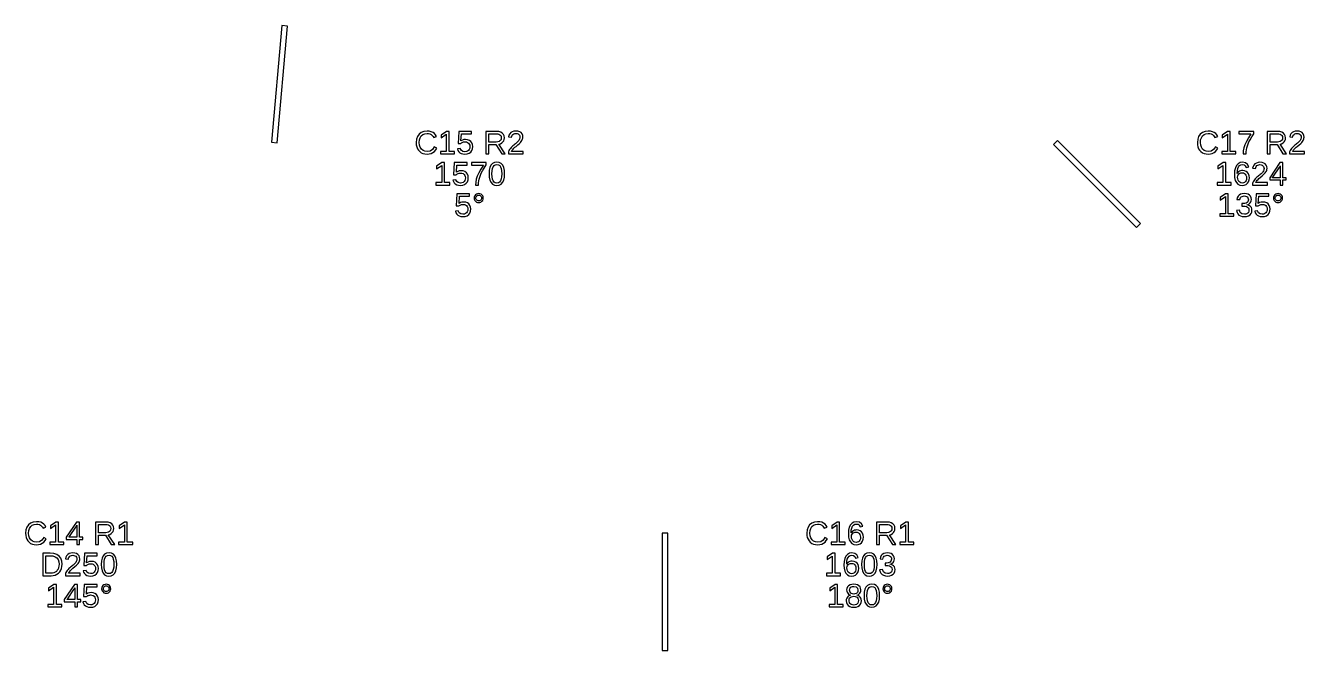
# Model space of a CAD drawing. Extents: x 195 to 2890, y 70 to 1529.
# Drawn here: x 1560.3 to 1887.7, y 70 to 230 of the extents above; entities that cross this region are included whole.
import ezdxf

# ---------------------------------------------------------------- set-up
doc = ezdxf.new("R2010")
doc.units = 0
doc.layers.get('0').update_dxf_attribs({"linetype": 'CONTINUOUS'})

msp = doc.modelspace()

# ---------------------------------------------------------------- linework, layer by layer
for points in [[(1627.36, 229.82), (1625.87, 229.951), (1623.25, 200.065), (1624.75, 199.935)], [(1663.63, 197.093), (1664.13, 197.222), (1664.58, 197.437), (1664.97, 197.734), (1665.3, 198.109), (1665.57, 198.564), (1664.94, 198.881), (1664.47, 198.219), (1663.86, 197.821), (1663.13, 197.689), (1662.54, 197.76), (1662.05, 197.974), (1661.64, 198.33), (1661.33, 198.803), (1661.15, 199.368), (1661.08, 200.024), (1661.14, 200.685), (1661.32, 201.244), (1661.61, 201.703), (1662.01, 202.043), (1662.51, 202.247), (1663.09, 202.315), (1663.48, 202.286), (1663.83, 202.198), (1664.14, 202.051), (1664.41, 201.848), (1664.62, 201.593), (1664.78, 201.286), (1665.52, 201.53), (1665.29, 201.961), (1664.99, 202.315), (1664.62, 202.592), (1664.17, 202.791), (1663.66, 202.91), (1663.09, 202.95), (1662.28, 202.863), (1661.59, 202.604), (1661.04, 202.173), (1660.62, 201.589), (1660.38, 200.873), (1660.3, 200.024), (1660.33, 199.441), (1660.44, 198.913), (1660.63, 198.44), (1660.88, 198.028), (1661.2, 197.685), (1661.59, 197.41), (1662.04, 197.21), (1662.54, 197.09), (1663.09, 197.05)], [(1670.12, 197.754), (1668.72, 197.754), (1668.72, 202.864), (1668.05, 202.864), (1666.69, 201.933), (1666.69, 201.241), (1667.99, 202.165), (1667.99, 197.754), (1666.53, 197.754), (1666.53, 197.132), (1670.12, 197.132)], [(1673.37, 197.108), (1673.86, 197.282), (1674.27, 197.571), (1674.57, 197.961), (1674.75, 198.437), (1674.81, 198.999), (1674.75, 199.497), (1674.59, 199.929), (1674.31, 200.293), (1673.93, 200.569), (1673.48, 200.734), (1672.96, 200.789), (1672.51, 200.749), (1672.12, 200.627), (1671.77, 200.423), (1671.88, 202.242), (1674.48, 202.242), (1674.48, 202.864), (1671.22, 202.864), (1671.03, 199.78), (1671.74, 199.78), (1671.91, 199.915), (1672.08, 200.021), (1672.25, 200.098), (1672.43, 200.15), (1672.61, 200.181), (1672.81, 200.191), (1673.16, 200.154), (1673.46, 200.043), (1673.71, 199.858), (1673.9, 199.612), (1674.01, 199.321), (1674.05, 198.983), (1674.01, 198.597), (1673.9, 198.271), (1673.71, 198.004), (1673.46, 197.806), (1673.16, 197.688), (1672.79, 197.648), (1672.23, 197.743), (1671.83, 198.026), (1671.6, 198.499), (1670.86, 198.413), (1670.99, 198.006), (1671.19, 197.668), (1671.48, 197.4), (1671.84, 197.206), (1672.28, 197.089), (1672.78, 197.05)], [(1678.94, 199.512), (1680.72, 199.512), (1682.21, 197.132), (1683.11, 197.132), (1681.48, 199.601), (1681.88, 199.713), (1682.23, 199.896), (1682.51, 200.151), (1682.71, 200.463), (1682.84, 200.821), (1682.88, 201.225), (1682.82, 201.702), (1682.64, 202.104), (1682.35, 202.431), (1681.95, 202.672), (1681.45, 202.816), (1680.86, 202.864), (1678.16, 202.864), (1678.16, 197.132), (1678.94, 197.132)], [(1678.94, 200.126), (1678.94, 202.242), (1680.78, 202.242), (1681.17, 202.213), (1681.5, 202.125), (1681.76, 201.979), (1681.95, 201.778), (1682.06, 201.524), (1682.1, 201.217), (1682.06, 200.898), (1681.95, 200.63), (1681.76, 200.413), (1681.51, 200.254), (1681.19, 200.158), (1680.81, 200.126)], [(1687.71, 197.754), (1684.72, 197.754), (1684.82, 197.946), (1684.95, 198.144), (1685.12, 198.346), (1685.32, 198.559), (1685.57, 198.789), (1685.86, 199.036), (1686.37, 199.457), (1686.75, 199.797), (1687.01, 200.057), (1687.2, 200.277), (1687.35, 200.496), (1687.47, 200.716), (1687.55, 200.936), (1687.6, 201.157), (1687.62, 201.379), (1687.57, 201.843), (1687.41, 202.23), (1687.15, 202.541), (1686.8, 202.768), (1686.35, 202.904), (1685.82, 202.95), (1685.33, 202.905), (1684.9, 202.769), (1684.53, 202.543), (1684.24, 202.24), (1684.05, 201.876), (1683.94, 201.448), (1684.69, 201.379), (1684.76, 201.663), (1684.87, 201.901), (1685.05, 202.093), (1685.27, 202.235), (1685.53, 202.319), (1685.82, 202.348), (1686.12, 202.319), (1686.38, 202.232), (1686.59, 202.087), (1686.74, 201.89), (1686.84, 201.646), (1686.87, 201.355), (1686.85, 201.13), (1686.79, 200.921), (1686.71, 200.728), (1686.59, 200.547), (1686.45, 200.37), (1686.28, 200.199), (1686.1, 200.031), (1685.91, 199.863), (1685.7, 199.695), (1685.48, 199.522), (1685.27, 199.34), (1685.05, 199.148), (1684.83, 198.943), (1684.62, 198.724), (1684.42, 198.488), (1684.23, 198.233), (1684.06, 197.953), (1683.91, 197.648), (1683.91, 197.132), (1687.71, 197.132)], [(1845.74, 179.317), (1824.53, 200.53), (1823.47, 199.47), (1844.68, 178.256)], [(1863.63, 197.093), (1864.13, 197.222), (1864.58, 197.437), (1864.97, 197.734), (1865.3, 198.109), (1865.57, 198.564), (1864.94, 198.881), (1864.47, 198.219), (1863.86, 197.821), (1863.13, 197.689), (1862.54, 197.76), (1862.05, 197.974), (1861.64, 198.33), (1861.33, 198.803), (1861.15, 199.368), (1861.08, 200.024), (1861.14, 200.685), (1861.32, 201.244), (1861.61, 201.703), (1862.01, 202.043), (1862.51, 202.247), (1863.09, 202.315), (1863.48, 202.286), (1863.83, 202.198), (1864.14, 202.051), (1864.41, 201.848), (1864.62, 201.593), (1864.78, 201.286), (1865.52, 201.53), (1865.29, 201.961), (1864.99, 202.315), (1864.62, 202.592), (1864.17, 202.791), (1863.66, 202.91), (1863.09, 202.95), (1862.28, 202.863), (1861.59, 202.604), (1861.04, 202.173), (1860.62, 201.589), (1860.38, 200.873), (1860.3, 200.024), (1860.33, 199.441), (1860.44, 198.913), (1860.63, 198.44), (1860.88, 198.028), (1861.2, 197.685), (1861.59, 197.41), (1862.04, 197.21), (1862.54, 197.09), (1863.09, 197.05)], [(1870.12, 197.754), (1868.72, 197.754), (1868.72, 202.864), (1868.05, 202.864), (1866.69, 201.933), (1866.69, 201.241), (1867.99, 202.165), (1867.99, 197.754), (1866.53, 197.754), (1866.53, 197.132), (1870.12, 197.132)], [(1872.8, 197.655), (1872.86, 198.166), (1872.96, 198.665), (1873.1, 199.161), (1873.28, 199.662), (1873.5, 200.167), (1873.8, 200.739), (1874.21, 201.44), (1874.74, 202.27), (1874.74, 202.864), (1870.95, 202.864), (1870.95, 202.242), (1874.03, 202.242), (1873.37, 201.228), (1872.86, 200.295), (1872.48, 199.445), (1872.22, 198.648), (1872.06, 197.877), (1872.01, 197.132), (1872.78, 197.132)], [(1878.94, 199.512), (1880.72, 199.512), (1882.21, 197.132), (1883.11, 197.132), (1881.48, 199.601), (1881.88, 199.713), (1882.23, 199.896), (1882.51, 200.151), (1882.71, 200.463), (1882.84, 200.821), (1882.88, 201.225), (1882.82, 201.702), (1882.64, 202.104), (1882.35, 202.431), (1881.95, 202.672), (1881.45, 202.816), (1880.86, 202.864), (1878.16, 202.864), (1878.16, 197.132), (1878.94, 197.132)], [(1878.94, 200.126), (1878.94, 202.242), (1880.78, 202.242), (1881.17, 202.213), (1881.5, 202.125), (1881.76, 201.979), (1881.95, 201.778), (1882.06, 201.524), (1882.1, 201.217), (1882.06, 200.898), (1881.95, 200.63), (1881.76, 200.413), (1881.51, 200.254), (1881.19, 200.158), (1880.81, 200.126)], [(1887.71, 197.754), (1884.72, 197.754), (1884.82, 197.946), (1884.95, 198.144), (1885.12, 198.346), (1885.32, 198.559), (1885.57, 198.789), (1885.86, 199.036), (1886.37, 199.457), (1886.75, 199.797), (1887.01, 200.057), (1887.2, 200.277), (1887.35, 200.496), (1887.47, 200.716), (1887.55, 200.936), (1887.6, 201.157), (1887.62, 201.379), (1887.57, 201.843), (1887.41, 202.23), (1887.15, 202.541), (1886.8, 202.768), (1886.35, 202.904), (1885.82, 202.95), (1885.33, 202.905), (1884.9, 202.769), (1884.53, 202.543), (1884.24, 202.24), (1884.05, 201.876), (1883.94, 201.448), (1884.69, 201.379), (1884.76, 201.663), (1884.87, 201.901), (1885.05, 202.093), (1885.27, 202.235), (1885.53, 202.319), (1885.82, 202.348), (1886.12, 202.319), (1886.38, 202.232), (1886.59, 202.087), (1886.74, 201.89), (1886.84, 201.646), (1886.87, 201.355), (1886.85, 201.13), (1886.79, 200.921), (1886.71, 200.728), (1886.59, 200.547), (1886.45, 200.37), (1886.28, 200.199), (1886.1, 200.031), (1885.91, 199.863), (1885.7, 199.695), (1885.48, 199.522), (1885.27, 199.34), (1885.05, 199.148), (1884.83, 198.943), (1884.62, 198.724), (1884.42, 198.488), (1884.23, 198.233), (1884.06, 197.953), (1883.91, 197.648), (1883.91, 197.132), (1887.71, 197.132)], [(1668.96, 189.754), (1667.56, 189.754), (1667.56, 194.864), (1666.89, 194.864), (1665.53, 193.933), (1665.53, 193.241), (1666.83, 194.165), (1666.83, 189.754), (1665.37, 189.754), (1665.37, 189.132), (1668.96, 189.132)], [(1672.21, 189.108), (1672.7, 189.282), (1673.11, 189.571), (1673.41, 189.961), (1673.59, 190.437), (1673.65, 190.999), (1673.59, 191.497), (1673.43, 191.929), (1673.15, 192.293), (1672.77, 192.569), (1672.32, 192.734), (1671.8, 192.789), (1671.35, 192.749), (1670.96, 192.627), (1670.61, 192.423), (1670.72, 194.242), (1673.32, 194.242), (1673.32, 194.864), (1670.06, 194.864), (1669.87, 191.78), (1670.58, 191.78), (1670.75, 191.915), (1670.92, 192.021), (1671.09, 192.098), (1671.27, 192.15), (1671.45, 192.181), (1671.65, 192.191), (1672, 192.154), (1672.3, 192.043), (1672.55, 191.858), (1672.74, 191.612), (1672.85, 191.321), (1672.89, 190.983), (1672.85, 190.597), (1672.74, 190.271), (1672.56, 190.004), (1672.3, 189.806), (1672, 189.688), (1671.63, 189.648), (1671.07, 189.743), (1670.68, 190.026), (1670.44, 190.499), (1669.7, 190.413), (1669.83, 190.006), (1670.03, 189.668), (1670.32, 189.4), (1670.68, 189.206), (1671.12, 189.089), (1671.62, 189.05)], [(1676.27, 189.655), (1676.33, 190.166), (1676.43, 190.665), (1676.57, 191.161), (1676.75, 191.662), (1676.97, 192.167), (1677.27, 192.739), (1677.69, 193.44), (1678.22, 194.27), (1678.22, 194.864), (1674.43, 194.864), (1674.43, 194.242), (1677.51, 194.242), (1676.85, 193.228), (1676.33, 192.295), (1675.95, 191.445), (1675.69, 190.648), (1675.54, 189.877), (1675.49, 189.132), (1676.25, 189.132)], [(1681.55, 189.134), (1682.05, 189.387), (1682.44, 189.807), (1682.72, 190.387), (1682.89, 191.118), (1682.94, 192), (1682.89, 192.894), (1682.73, 193.629), (1682.46, 194.205), (1682.08, 194.619), (1681.58, 194.867), (1680.97, 194.95), (1680.33, 194.868), (1679.83, 194.623), (1679.44, 194.213), (1679.17, 193.64), (1679.01, 192.902), (1678.96, 192), (1679.02, 191.114), (1679.18, 190.382), (1679.46, 189.803), (1679.84, 189.385), (1680.34, 189.134), (1680.94, 189.05)], [(1680.55, 189.711), (1680.24, 189.9), (1680, 190.214), (1679.83, 190.664), (1679.73, 191.259), (1679.7, 192), (1679.73, 192.759), (1679.83, 193.362), (1680, 193.806), (1680.23, 194.112), (1680.56, 194.295), (1680.97, 194.356), (1681.36, 194.294), (1681.68, 194.108), (1681.91, 193.798), (1682.07, 193.351), (1682.17, 192.751), (1682.2, 192), (1682.17, 191.271), (1682.07, 190.68), (1681.9, 190.226), (1681.66, 189.905), (1681.34, 189.712), (1680.95, 189.648)], [(1868.96, 189.754), (1867.56, 189.754), (1867.56, 194.864), (1866.89, 194.864), (1865.53, 193.933), (1865.53, 193.241), (1866.83, 194.165), (1866.83, 189.754), (1865.37, 189.754), (1865.37, 189.132), (1868.96, 189.132)], [(1872.32, 189.108), (1872.77, 189.283), (1873.14, 189.575), (1873.41, 189.967), (1873.58, 190.445), (1873.63, 191.007), (1873.58, 191.528), (1873.43, 191.973), (1873.17, 192.342), (1872.82, 192.618), (1872.4, 192.783), (1871.91, 192.838), (1871.61, 192.817), (1871.33, 192.752), (1871.08, 192.645), (1870.86, 192.496), (1870.67, 192.309), (1870.52, 192.081), (1870.56, 192.761), (1870.67, 193.325), (1870.86, 193.772), (1871.12, 194.096), (1871.44, 194.291), (1871.83, 194.356), (1872.26, 194.278), (1872.57, 194.045), (1872.78, 193.656), (1873.47, 193.782), (1873.14, 194.431), (1872.6, 194.82), (1871.84, 194.95), (1871.23, 194.861), (1870.73, 194.595), (1870.32, 194.152), (1870.03, 193.544), (1869.85, 192.782), (1869.79, 191.866), (1869.85, 191.022), (1870.02, 190.323), (1870.3, 189.77), (1870.69, 189.37), (1871.19, 189.13), (1871.78, 189.05)], [(1878.22, 189.754), (1875.22, 189.754), (1875.32, 189.946), (1875.46, 190.144), (1875.62, 190.346), (1875.83, 190.559), (1876.08, 190.789), (1876.37, 191.036), (1876.87, 191.457), (1877.26, 191.797), (1877.52, 192.057), (1877.7, 192.277), (1877.85, 192.496), (1877.97, 192.716), (1878.06, 192.936), (1878.11, 193.157), (1878.13, 193.379), (1878.07, 193.843), (1877.92, 194.23), (1877.66, 194.541), (1877.3, 194.768), (1876.86, 194.904), (1876.33, 194.95), (1875.83, 194.905), (1875.4, 194.769), (1875.04, 194.543), (1874.75, 194.24), (1874.55, 193.876), (1874.45, 193.448), (1875.2, 193.379), (1875.26, 193.663), (1875.38, 193.901), (1875.56, 194.093), (1875.78, 194.235), (1876.03, 194.319), (1876.33, 194.348), (1876.63, 194.319), (1876.89, 194.232), (1877.1, 194.087), (1877.25, 193.89), (1877.34, 193.646), (1877.37, 193.355), (1877.36, 193.13), (1877.3, 192.921), (1877.21, 192.728), (1877.09, 192.547), (1876.95, 192.37), (1876.79, 192.199), (1876.61, 192.031), (1876.42, 191.863), (1876.21, 191.695), (1875.99, 191.522), (1875.77, 191.34), (1875.55, 191.148), (1875.34, 190.943), (1875.13, 190.724), (1874.93, 190.488), (1874.74, 190.233), (1874.57, 189.953), (1874.42, 189.648), (1874.42, 189.132), (1878.22, 189.132)], [(1882.22, 190.429), (1883.02, 190.429), (1883.02, 191.007), (1882.22, 191.007), (1882.22, 194.864), (1881.45, 194.864), (1878.83, 190.999), (1878.83, 190.429), (1881.53, 190.429), (1881.53, 189.132), (1882.22, 189.132)], [(1879.5, 191.007), (1879.57, 191.089), (1879.79, 191.39), (1881.25, 193.554), (1881.3, 193.618), (1881.35, 193.708), (1881.41, 193.823), (1881.47, 193.932), (1881.51, 194.004), (1881.53, 194.038), (1881.53, 191.007)], [(1871.44, 189.687), (1871.16, 189.828), (1870.92, 190.063), (1870.74, 190.372), (1870.63, 190.734), (1870.59, 191.15), (1870.63, 191.474), (1870.73, 191.749), (1870.91, 191.974), (1871.14, 192.14), (1871.41, 192.239), (1871.73, 192.273), (1872.07, 192.235), (1872.35, 192.122), (1872.58, 191.935), (1872.75, 191.678), (1872.86, 191.358), (1872.89, 190.975), (1872.86, 190.589), (1872.76, 190.263), (1872.59, 189.996), (1872.36, 189.798), (1872.09, 189.68), (1871.76, 189.64)], [(1672.86, 181.108), (1673.36, 181.282), (1673.76, 181.571), (1674.06, 181.961), (1674.24, 182.437), (1674.3, 182.999), (1674.25, 183.497), (1674.08, 183.929), (1673.8, 184.293), (1673.43, 184.569), (1672.98, 184.734), (1672.45, 184.789), (1672, 184.749), (1671.61, 184.627), (1671.27, 184.423), (1671.38, 186.242), (1673.97, 186.242), (1673.97, 186.864), (1670.71, 186.864), (1670.52, 183.78), (1671.23, 183.78), (1671.4, 183.915), (1671.57, 184.021), (1671.75, 184.098), (1671.92, 184.15), (1672.11, 184.181), (1672.3, 184.191), (1672.65, 184.154), (1672.95, 184.043), (1673.2, 183.858), (1673.39, 183.612), (1673.5, 183.321), (1673.54, 182.983), (1673.5, 182.597), (1673.39, 182.271), (1673.21, 182.004), (1672.96, 181.806), (1672.65, 181.688), (1672.28, 181.648), (1671.72, 181.743), (1671.33, 182.026), (1671.09, 182.499), (1670.35, 182.413), (1670.48, 182.006), (1670.68, 181.668), (1670.97, 181.4), (1671.34, 181.206), (1671.77, 181.089), (1672.27, 181.05)], [(1676.62, 184.668), (1676.89, 184.781), (1677.14, 184.968), (1677.33, 185.21), (1677.44, 185.484), (1677.48, 185.79), (1677.45, 186.097), (1677.33, 186.371), (1677.14, 186.612), (1676.9, 186.8), (1676.62, 186.912), (1676.32, 186.95), (1676.01, 186.912), (1675.73, 186.798), (1675.49, 186.608), (1675.3, 186.365), (1675.19, 186.093), (1675.15, 185.79), (1675.19, 185.488), (1675.3, 185.215), (1675.49, 184.972), (1675.74, 184.783), (1676.01, 184.669), (1676.32, 184.631)], [(1869.61, 181.754), (1868.21, 181.754), (1868.21, 186.864), (1867.54, 186.864), (1866.18, 185.933), (1866.18, 185.241), (1867.48, 186.165), (1867.48, 181.754), (1866.02, 181.754), (1866.02, 181.132), (1869.61, 181.132)], [(1872.92, 181.099), (1873.4, 181.244), (1873.78, 181.486), (1874.06, 181.816), (1874.23, 182.225), (1874.28, 182.714), (1874.24, 183.06), (1874.13, 183.363), (1873.93, 183.626), (1873.66, 183.835), (1873.32, 183.978), (1872.93, 184.057), (1872.93, 184.073), (1873.29, 184.179), (1873.58, 184.335), (1873.82, 184.539), (1873.99, 184.791), (1874.09, 185.089), (1874.13, 185.432), (1874.07, 185.875), (1873.91, 186.247), (1873.65, 186.549), (1873.29, 186.772), (1872.84, 186.905), (1872.31, 186.95), (1871.81, 186.906), (1871.38, 186.774), (1871.02, 186.555), (1870.73, 186.258), (1870.53, 185.892), (1870.43, 185.457), (1871.17, 185.4), (1871.23, 185.678), (1871.34, 185.911), (1871.52, 186.099), (1871.74, 186.237), (1872, 186.32), (1872.3, 186.348), (1872.63, 186.318), (1872.89, 186.229), (1873.1, 186.081), (1873.25, 185.882), (1873.34, 185.64), (1873.37, 185.355), (1873.34, 185.068), (1873.23, 184.826), (1873.04, 184.629), (1872.79, 184.483), (1872.48, 184.395), (1872.11, 184.366), (1871.71, 184.366), (1871.71, 183.731), (1872.12, 183.731), (1872.54, 183.702), (1872.89, 183.615), (1873.16, 183.469), (1873.36, 183.271), (1873.48, 183.028), (1873.52, 182.739), (1873.49, 182.41), (1873.38, 182.14), (1873.21, 181.929), (1872.97, 181.778), (1872.68, 181.687), (1872.34, 181.656), (1871.71, 181.769), (1871.29, 182.108), (1871.09, 182.674), (1870.33, 182.604), (1870.45, 182.134), (1870.65, 181.746), (1870.95, 181.443), (1871.34, 181.225), (1871.8, 181.094), (1872.34, 181.05)], [(1877.49, 181.108), (1877.99, 181.282), (1878.4, 181.571), (1878.7, 181.961), (1878.88, 182.437), (1878.94, 182.999), (1878.88, 183.497), (1878.71, 183.929), (1878.43, 184.293), (1878.06, 184.569), (1877.61, 184.734), (1877.08, 184.789), (1876.64, 184.749), (1876.24, 184.627), (1875.9, 184.423), (1876.01, 186.242), (1878.6, 186.242), (1878.6, 186.864), (1875.34, 186.864), (1875.15, 183.78), (1875.87, 183.78), (1876.04, 183.915), (1876.21, 184.021), (1876.38, 184.098), (1876.56, 184.15), (1876.74, 184.181), (1876.93, 184.191), (1877.29, 184.154), (1877.59, 184.043), (1877.84, 183.858), (1878.03, 183.612), (1878.14, 183.321), (1878.17, 182.983), (1878.14, 182.597), (1878.03, 182.271), (1877.84, 182.004), (1877.59, 181.806), (1877.28, 181.688), (1876.92, 181.648), (1876.36, 181.743), (1875.96, 182.026), (1875.73, 182.499), (1874.98, 182.413), (1875.11, 182.006), (1875.32, 181.668), (1875.61, 181.4), (1875.97, 181.206), (1876.4, 181.089), (1876.9, 181.05)], [(1881.25, 184.668), (1881.53, 184.781), (1881.77, 184.968), (1881.96, 185.21), (1882.08, 185.484), (1882.12, 185.79), (1882.08, 186.097), (1881.97, 186.371), (1881.78, 186.612), (1881.53, 186.8), (1881.26, 186.912), (1880.95, 186.95), (1880.64, 186.912), (1880.36, 186.798), (1880.12, 186.608), (1879.93, 186.365), (1879.82, 186.093), (1879.78, 185.79), (1879.82, 185.488), (1879.93, 185.215), (1880.13, 184.972), (1880.37, 184.783), (1880.64, 184.669), (1880.95, 184.631)], [(1676.13, 185.082), (1675.96, 185.154), (1675.8, 185.274), (1675.69, 185.427), (1675.61, 185.599), (1675.59, 185.79), (1675.61, 185.981), (1675.68, 186.154), (1675.8, 186.307), (1675.95, 186.427), (1676.12, 186.499), (1676.32, 186.523), (1676.51, 186.499), (1676.68, 186.429), (1676.83, 186.311), (1676.95, 186.159), (1677.02, 185.986), (1677.04, 185.79), (1677.02, 185.597), (1676.95, 185.424), (1676.83, 185.271), (1676.68, 185.153), (1676.51, 185.082), (1676.32, 185.058)], [(1880.76, 185.082), (1880.59, 185.154), (1880.44, 185.274), (1880.32, 185.427), (1880.25, 185.599), (1880.23, 185.79), (1880.25, 185.981), (1880.32, 186.154), (1880.44, 186.307), (1880.59, 186.427), (1880.76, 186.499), (1880.95, 186.523), (1881.14, 186.499), (1881.31, 186.429), (1881.46, 186.311), (1881.58, 186.159), (1881.65, 185.986), (1881.67, 185.79), (1881.65, 185.597), (1881.58, 185.424), (1881.46, 185.271), (1881.31, 185.153), (1881.14, 185.082), (1880.95, 185.058)], [(1563.63, 97.093), (1564.13, 97.222), (1564.58, 97.437), (1564.97, 97.734), (1565.3, 98.109), (1565.57, 98.564), (1564.94, 98.881), (1564.47, 98.219), (1563.86, 97.821), (1563.13, 97.689), (1562.54, 97.76), (1562.05, 97.974), (1561.64, 98.33), (1561.33, 98.803), (1561.15, 99.368), (1561.08, 100.024), (1561.14, 100.685), (1561.32, 101.244), (1561.61, 101.703), (1562.01, 102.043), (1562.51, 102.247), (1563.09, 102.315), (1563.48, 102.286), (1563.83, 102.198), (1564.14, 102.051), (1564.41, 101.848), (1564.62, 101.593), (1564.78, 101.286), (1565.52, 101.53), (1565.29, 101.961), (1564.99, 102.315), (1564.62, 102.592), (1564.17, 102.791), (1563.66, 102.91), (1563.09, 102.95), (1562.28, 102.863), (1561.59, 102.604), (1561.04, 102.173), (1560.62, 101.589), (1560.38, 100.873), (1560.3, 100.024), (1560.33, 99.442), (1560.44, 98.913), (1560.63, 98.44), (1560.88, 98.028), (1561.2, 97.685), (1561.59, 97.41), (1562.04, 97.21), (1562.54, 97.09), (1563.09, 97.05)], [(1570.12, 97.754), (1568.72, 97.754), (1568.72, 102.864), (1568.05, 102.864), (1566.69, 101.933), (1566.69, 101.241), (1567.99, 102.165), (1567.99, 97.754), (1566.53, 97.754), (1566.53, 97.132), (1570.12, 97.132)], [(1574.11, 98.429), (1574.92, 98.429), (1574.92, 99.007), (1574.11, 99.007), (1574.11, 102.864), (1573.34, 102.864), (1570.72, 98.999), (1570.72, 98.429), (1573.42, 98.429), (1573.42, 97.132), (1574.11, 97.132)], [(1571.39, 99.007), (1571.46, 99.089), (1571.68, 99.39), (1573.15, 101.554), (1573.19, 101.618), (1573.24, 101.708), (1573.3, 101.823), (1573.36, 101.932), (1573.4, 102.004), (1573.42, 102.038), (1573.42, 99.007)], [(1578.94, 99.512), (1580.72, 99.512), (1582.21, 97.132), (1583.11, 97.132), (1581.48, 99.601), (1581.88, 99.713), (1582.23, 99.896), (1582.51, 100.151), (1582.71, 100.463), (1582.84, 100.821), (1582.88, 101.225), (1582.82, 101.702), (1582.64, 102.104), (1582.35, 102.431), (1581.95, 102.672), (1581.45, 102.816), (1580.86, 102.864), (1578.16, 102.864), (1578.16, 97.132), (1578.94, 97.132)], [(1578.94, 100.126), (1578.94, 102.242), (1580.78, 102.242), (1581.17, 102.213), (1581.5, 102.125), (1581.76, 101.979), (1581.95, 101.778), (1582.06, 101.524), (1582.1, 101.217), (1582.06, 100.898), (1581.95, 100.63), (1581.76, 100.413), (1581.51, 100.254), (1581.19, 100.158), (1580.81, 100.126)], [(1587.72, 97.754), (1586.32, 97.754), (1586.32, 102.864), (1585.65, 102.864), (1584.29, 101.933), (1584.29, 101.241), (1585.59, 102.165), (1585.59, 97.754), (1584.13, 97.754), (1584.13, 97.132), (1587.72, 97.132)], [(1763.63, 97.093), (1764.13, 97.222), (1764.58, 97.437), (1764.97, 97.734), (1765.3, 98.109), (1765.57, 98.564), (1764.94, 98.881), (1764.47, 98.219), (1763.86, 97.821), (1763.13, 97.689), (1762.54, 97.76), (1762.05, 97.974), (1761.64, 98.33), (1761.33, 98.803), (1761.15, 99.368), (1761.08, 100.024), (1761.14, 100.685), (1761.32, 101.244), (1761.61, 101.703), (1762.01, 102.043), (1762.51, 102.247), (1763.09, 102.315), (1763.48, 102.286), (1763.83, 102.198), (1764.14, 102.051), (1764.41, 101.848), (1764.62, 101.593), (1764.78, 101.286), (1765.52, 101.53), (1765.29, 101.961), (1764.99, 102.315), (1764.62, 102.592), (1764.17, 102.791), (1763.66, 102.91), (1763.09, 102.95), (1762.28, 102.863), (1761.59, 102.604), (1761.04, 102.173), (1760.62, 101.589), (1760.38, 100.873), (1760.3, 100.024), (1760.33, 99.442), (1760.44, 98.913), (1760.63, 98.44), (1760.88, 98.028), (1761.2, 97.685), (1761.59, 97.41), (1762.04, 97.21), (1762.54, 97.09), (1763.09, 97.05)], [(1770.12, 97.754), (1768.72, 97.754), (1768.72, 102.864), (1768.05, 102.864), (1766.69, 101.933), (1766.69, 101.241), (1767.99, 102.165), (1767.99, 97.754), (1766.53, 97.754), (1766.53, 97.132), (1770.12, 97.132)], [(1773.48, 97.109), (1773.93, 97.283), (1774.3, 97.575), (1774.57, 97.967), (1774.74, 98.445), (1774.79, 99.007), (1774.74, 99.528), (1774.59, 99.973), (1774.33, 100.342), (1773.98, 100.618), (1773.56, 100.783), (1773.07, 100.838), (1772.77, 100.817), (1772.49, 100.752), (1772.24, 100.645), (1772.01, 100.496), (1771.83, 100.309), (1771.68, 100.081), (1771.71, 100.761), (1771.83, 101.325), (1772.02, 101.772), (1772.28, 102.096), (1772.6, 102.291), (1772.99, 102.356), (1773.42, 102.278), (1773.73, 102.045), (1773.93, 101.656), (1774.63, 101.782), (1774.3, 102.431), (1773.76, 102.82), (1773, 102.95), (1772.39, 102.861), (1771.89, 102.595), (1771.48, 102.152), (1771.19, 101.544), (1771.01, 100.782), (1770.95, 99.866), (1771.01, 99.022), (1771.18, 98.323), (1771.46, 97.77), (1771.85, 97.37), (1772.35, 97.13), (1772.94, 97.05)], [(1778.94, 99.512), (1780.72, 99.512), (1782.21, 97.132), (1783.11, 97.132), (1781.48, 99.601), (1781.88, 99.713), (1782.23, 99.896), (1782.51, 100.151), (1782.71, 100.463), (1782.84, 100.821), (1782.88, 101.225), (1782.82, 101.702), (1782.64, 102.104), (1782.35, 102.431), (1781.95, 102.672), (1781.45, 102.816), (1780.86, 102.864), (1778.16, 102.864), (1778.16, 97.132), (1778.94, 97.132)], [(1778.94, 100.126), (1778.94, 102.242), (1780.78, 102.242), (1781.17, 102.213), (1781.5, 102.125), (1781.76, 101.979), (1781.95, 101.778), (1782.06, 101.524), (1782.1, 101.217), (1782.06, 100.898), (1781.95, 100.63), (1781.76, 100.413), (1781.51, 100.254), (1781.19, 100.158), (1780.81, 100.126)], [(1787.72, 97.754), (1786.32, 97.754), (1786.32, 102.864), (1785.65, 102.864), (1784.29, 101.933), (1784.29, 101.241), (1785.59, 102.165), (1785.59, 97.754), (1784.13, 97.754), (1784.13, 97.132), (1787.72, 97.132)], [(1724.75, 100), (1723.25, 100), (1723.25, 70), (1724.75, 70)], [(1772.6, 97.687), (1772.32, 97.828), (1772.08, 98.063), (1771.9, 98.372), (1771.79, 98.734), (1771.75, 99.15), (1771.78, 99.474), (1771.89, 99.749), (1772.07, 99.974), (1772.3, 100.14), (1772.57, 100.239), (1772.89, 100.273), (1773.23, 100.235), (1773.51, 100.122), (1773.74, 99.935), (1773.91, 99.678), (1774.01, 99.358), (1774.05, 98.975), (1774.02, 98.589), (1773.91, 98.263), (1773.75, 97.996), (1773.52, 97.798), (1773.24, 97.68), (1772.92, 97.64)], [(1574.27, 89.754), (1571.28, 89.754), (1571.38, 89.946), (1571.51, 90.144), (1571.68, 90.346), (1571.89, 90.559), (1572.13, 90.789), (1572.43, 91.036), (1572.93, 91.457), (1573.31, 91.797), (1573.58, 92.057), (1573.76, 92.277), (1573.91, 92.496), (1574.03, 92.716), (1574.12, 92.936), (1574.17, 93.157), (1574.18, 93.379), (1574.13, 93.843), (1573.98, 94.23), (1573.72, 94.541), (1573.36, 94.768), (1572.92, 94.904), (1572.38, 94.95), (1571.89, 94.905), (1571.46, 94.769), (1571.09, 94.543), (1570.8, 94.24), (1570.61, 93.876), (1570.51, 93.448), (1571.26, 93.379), (1571.32, 93.663), (1571.44, 93.901), (1571.61, 94.093), (1571.83, 94.235), (1572.09, 94.319), (1572.38, 94.348), (1572.69, 94.319), (1572.95, 94.232), (1573.15, 94.087), (1573.31, 93.89), (1573.4, 93.646), (1573.43, 93.355), (1573.41, 93.13), (1573.36, 92.921), (1573.27, 92.728), (1573.15, 92.546), (1573.01, 92.37), (1572.85, 92.199), (1572.67, 92.031), (1572.47, 91.863), (1572.26, 91.695), (1572.05, 91.522), (1571.83, 91.34), (1571.61, 91.148), (1571.4, 90.943), (1571.19, 90.724), (1570.98, 90.488), (1570.79, 90.233), (1570.62, 89.953), (1570.48, 89.648), (1570.48, 89.132), (1574.27, 89.132)], [(1582.24, 89.134), (1582.74, 89.386), (1583.13, 89.807), (1583.41, 90.387), (1583.58, 91.118), (1583.64, 92), (1583.58, 92.894), (1583.42, 93.629), (1583.15, 94.205), (1582.77, 94.619), (1582.27, 94.867), (1581.66, 94.95), (1581.03, 94.868), (1580.52, 94.623), (1580.13, 94.213), (1579.87, 93.64), (1579.71, 92.902), (1579.65, 92), (1579.71, 91.114), (1579.87, 90.382), (1580.15, 89.803), (1580.53, 89.385), (1581.03, 89.134), (1581.63, 89.05)], [(1772.32, 89.109), (1772.77, 89.283), (1773.14, 89.575), (1773.41, 89.967), (1773.58, 90.445), (1773.63, 91.007), (1773.58, 91.528), (1773.43, 91.973), (1773.17, 92.342), (1772.82, 92.618), (1772.4, 92.783), (1771.91, 92.838), (1771.61, 92.817), (1771.33, 92.752), (1771.08, 92.645), (1770.86, 92.496), (1770.67, 92.308), (1770.52, 92.081), (1770.56, 92.761), (1770.67, 93.325), (1770.86, 93.772), (1771.12, 94.096), (1771.44, 94.291), (1771.83, 94.356), (1772.26, 94.278), (1772.57, 94.045), (1772.78, 93.656), (1773.47, 93.782), (1773.14, 94.431), (1772.6, 94.82), (1771.84, 94.95), (1771.23, 94.861), (1770.73, 94.595), (1770.32, 94.152), (1770.03, 93.544), (1769.85, 92.782), (1769.79, 91.866), (1769.85, 91.022), (1770.02, 90.323), (1770.3, 89.77), (1770.69, 89.37), (1771.19, 89.13), (1771.78, 89.05)], [(1776.91, 89.134), (1777.41, 89.386), (1777.8, 89.807), (1778.08, 90.387), (1778.25, 91.118), (1778.31, 92), (1778.26, 92.894), (1778.09, 93.629), (1777.83, 94.205), (1777.45, 94.619), (1776.95, 94.867), (1776.33, 94.95), (1775.7, 94.868), (1775.19, 94.623), (1774.81, 94.213), (1774.54, 93.64), (1774.38, 92.902), (1774.33, 92), (1774.38, 91.114), (1774.55, 90.382), (1774.82, 89.803), (1775.21, 89.385), (1775.7, 89.134), (1776.31, 89.05)], [(1781.53, 89.099), (1782.01, 89.244), (1782.4, 89.486), (1782.68, 89.816), (1782.85, 90.225), (1782.9, 90.714), (1782.86, 91.06), (1782.74, 91.364), (1782.54, 91.626), (1782.27, 91.835), (1781.94, 91.978), (1781.54, 92.057), (1781.54, 92.073), (1781.9, 92.179), (1782.2, 92.335), (1782.44, 92.539), (1782.61, 92.791), (1782.71, 93.089), (1782.74, 93.432), (1782.69, 93.875), (1782.53, 94.247), (1782.27, 94.549), (1781.9, 94.772), (1781.46, 94.905), (1780.93, 94.95), (1780.43, 94.906), (1780, 94.774), (1779.63, 94.555), (1779.35, 94.258), (1779.15, 93.891), (1779.05, 93.457), (1779.79, 93.4), (1779.85, 93.678), (1779.96, 93.911), (1780.13, 94.1), (1780.35, 94.237), (1780.61, 94.32), (1780.92, 94.348), (1781.24, 94.318), (1781.51, 94.229), (1781.72, 94.081), (1781.87, 93.882), (1781.96, 93.64), (1781.99, 93.355), (1781.95, 93.068), (1781.84, 92.826), (1781.66, 92.629), (1781.41, 92.483), (1781.1, 92.395), (1780.73, 92.366), (1780.33, 92.366), (1780.33, 91.731), (1780.74, 91.731), (1781.16, 91.702), (1781.51, 91.615), (1781.78, 91.469), (1781.98, 91.271), (1782.1, 91.028), (1782.14, 90.739), (1782.11, 90.41), (1782, 90.14), (1781.83, 89.929), (1781.59, 89.778), (1781.3, 89.687), (1780.96, 89.656), (1780.33, 89.769), (1779.91, 90.109), (1779.71, 90.674), (1778.95, 90.604), (1779.06, 90.134), (1779.27, 89.746), (1779.57, 89.443), (1779.95, 89.225), (1780.42, 89.094), (1780.96, 89.05)], [(1567.4, 89.171), (1567.89, 89.289), (1568.33, 89.486), (1568.72, 89.756), (1569.05, 90.096), (1569.31, 90.505), (1569.5, 90.973), (1569.62, 91.49), (1569.66, 92.057), (1569.57, 92.886), (1569.31, 93.579), (1568.87, 94.134), (1568.27, 94.54), (1567.52, 94.783), (1566.62, 94.864), (1564.72, 94.864), (1564.72, 89.132), (1566.87, 89.132)], [(1565.5, 89.754), (1565.5, 94.242), (1566.6, 94.242), (1567.28, 94.18), (1567.85, 93.993), (1568.29, 93.682), (1568.62, 93.253), (1568.81, 92.711), (1568.88, 92.057), (1568.85, 91.606), (1568.76, 91.196), (1568.62, 90.828), (1568.42, 90.508), (1568.18, 90.242), (1567.89, 90.031), (1567.55, 89.877), (1567.18, 89.785), (1566.78, 89.754)], [(1577.53, 89.108), (1578.03, 89.282), (1578.44, 89.571), (1578.74, 89.961), (1578.92, 90.437), (1578.98, 90.999), (1578.92, 91.497), (1578.75, 91.928), (1578.47, 92.293), (1578.1, 92.569), (1577.65, 92.734), (1577.12, 92.789), (1576.68, 92.749), (1576.28, 92.627), (1575.94, 92.423), (1576.05, 94.242), (1578.64, 94.242), (1578.64, 94.864), (1575.38, 94.864), (1575.19, 91.78), (1575.91, 91.78), (1576.08, 91.915), (1576.25, 92.021), (1576.42, 92.098), (1576.6, 92.15), (1576.78, 92.181), (1576.97, 92.191), (1577.33, 92.154), (1577.63, 92.043), (1577.88, 91.858), (1578.07, 91.612), (1578.18, 91.32), (1578.22, 90.983), (1578.18, 90.597), (1578.07, 90.271), (1577.88, 90.004), (1577.63, 89.806), (1577.32, 89.688), (1576.96, 89.648), (1576.4, 89.743), (1576, 90.026), (1575.77, 90.499), (1575.03, 90.413), (1575.15, 90.006), (1575.36, 89.668), (1575.65, 89.4), (1576.01, 89.206), (1576.44, 89.089), (1576.94, 89.05)], [(1581.25, 89.711), (1580.93, 89.9), (1580.69, 90.214), (1580.53, 90.664), (1580.43, 91.259), (1580.39, 92), (1580.43, 92.76), (1580.52, 93.362), (1580.69, 93.806), (1580.93, 94.112), (1581.25, 94.295), (1581.66, 94.356), (1582.06, 94.294), (1582.37, 94.108), (1582.6, 93.798), (1582.76, 93.351), (1582.86, 92.751), (1582.89, 92), (1582.86, 91.271), (1582.76, 90.68), (1582.59, 90.226), (1582.35, 89.905), (1582.03, 89.712), (1581.64, 89.648)], [(1768.96, 89.754), (1767.56, 89.754), (1767.56, 94.864), (1766.89, 94.864), (1765.53, 93.933), (1765.53, 93.241), (1766.83, 94.165), (1766.83, 89.754), (1765.37, 89.754), (1765.37, 89.132), (1768.96, 89.132)], [(1771.44, 89.687), (1771.16, 89.828), (1770.92, 90.063), (1770.74, 90.372), (1770.63, 90.734), (1770.59, 91.15), (1770.63, 91.474), (1770.73, 91.749), (1770.91, 91.974), (1771.14, 92.14), (1771.41, 92.239), (1771.73, 92.273), (1772.07, 92.235), (1772.35, 92.123), (1772.58, 91.935), (1772.75, 91.678), (1772.86, 91.358), (1772.89, 90.975), (1772.86, 90.589), (1772.76, 90.263), (1772.59, 89.996), (1772.36, 89.798), (1772.09, 89.68), (1771.76, 89.64)], [(1775.92, 89.711), (1775.6, 89.9), (1775.37, 90.214), (1775.2, 90.664), (1775.1, 91.259), (1775.07, 92), (1775.1, 92.76), (1775.2, 93.362), (1775.36, 93.806), (1775.6, 94.112), (1775.92, 94.295), (1776.33, 94.356), (1776.73, 94.294), (1777.04, 94.108), (1777.28, 93.798), (1777.44, 93.351), (1777.53, 92.751), (1777.56, 92), (1777.53, 91.271), (1777.43, 90.68), (1777.26, 90.226), (1777.02, 89.905), (1776.71, 89.712), (1776.32, 89.648)], [(1569.61, 81.754), (1568.21, 81.754), (1568.21, 86.864), (1567.54, 86.864), (1566.18, 85.933), (1566.18, 85.241), (1567.48, 86.165), (1567.48, 81.754), (1566.02, 81.754), (1566.02, 81.132), (1569.61, 81.132)], [(1573.6, 82.429), (1574.41, 82.429), (1574.41, 83.007), (1573.6, 83.007), (1573.6, 86.864), (1572.83, 86.864), (1570.21, 82.999), (1570.21, 82.429), (1572.91, 82.429), (1572.91, 81.132), (1573.6, 81.132)], [(1570.88, 83.007), (1570.95, 83.089), (1571.17, 83.39), (1572.64, 85.554), (1572.68, 85.618), (1572.73, 85.708), (1572.8, 85.823), (1572.86, 85.932), (1572.89, 86.004), (1572.91, 86.038), (1572.91, 83.007)], [(1577.49, 81.108), (1577.99, 81.282), (1578.4, 81.571), (1578.7, 81.961), (1578.88, 82.437), (1578.94, 82.999), (1578.88, 83.497), (1578.71, 83.928), (1578.43, 84.293), (1578.06, 84.569), (1577.61, 84.734), (1577.08, 84.789), (1576.64, 84.749), (1576.24, 84.627), (1575.9, 84.423), (1576.01, 86.242), (1578.6, 86.242), (1578.6, 86.864), (1575.34, 86.864), (1575.15, 83.78), (1575.87, 83.78), (1576.04, 83.915), (1576.21, 84.021), (1576.38, 84.098), (1576.56, 84.15), (1576.74, 84.181), (1576.93, 84.191), (1577.29, 84.154), (1577.59, 84.043), (1577.84, 83.858), (1578.03, 83.612), (1578.14, 83.32), (1578.17, 82.983), (1578.14, 82.597), (1578.03, 82.271), (1577.84, 82.004), (1577.59, 81.806), (1577.28, 81.688), (1576.92, 81.648), (1576.36, 81.743), (1575.96, 82.026), (1575.73, 82.499), (1574.98, 82.413), (1575.11, 82.006), (1575.32, 81.668), (1575.61, 81.4), (1575.97, 81.206), (1576.4, 81.089), (1576.9, 81.05)], [(1581.25, 84.668), (1581.53, 84.781), (1581.77, 84.968), (1581.96, 85.21), (1582.08, 85.484), (1582.12, 85.79), (1582.08, 86.097), (1581.97, 86.371), (1581.78, 86.612), (1581.53, 86.8), (1581.26, 86.912), (1580.95, 86.95), (1580.64, 86.912), (1580.36, 86.798), (1580.12, 86.608), (1579.93, 86.365), (1579.82, 86.093), (1579.78, 85.79), (1579.82, 85.488), (1579.93, 85.215), (1580.13, 84.972), (1580.37, 84.783), (1580.64, 84.669), (1580.95, 84.631)], [(1580.76, 85.082), (1580.59, 85.154), (1580.44, 85.273), (1580.32, 85.427), (1580.25, 85.599), (1580.23, 85.79), (1580.25, 85.981), (1580.32, 86.154), (1580.44, 86.307), (1580.59, 86.427), (1580.76, 86.499), (1580.95, 86.523), (1581.14, 86.499), (1581.31, 86.429), (1581.46, 86.311), (1581.58, 86.159), (1581.65, 85.986), (1581.67, 85.79), (1581.65, 85.597), (1581.58, 85.424), (1581.46, 85.272), (1581.31, 85.153), (1581.14, 85.082), (1580.95, 85.058)], [(1769.61, 81.754), (1768.21, 81.754), (1768.21, 86.864), (1767.54, 86.864), (1766.18, 85.933), (1766.18, 85.241), (1767.48, 86.165), (1767.48, 81.754), (1766.02, 81.754), (1766.02, 81.132), (1769.61, 81.132)], [(1772.92, 81.099), (1773.4, 81.247), (1773.78, 81.494), (1774.06, 81.828), (1774.23, 82.24), (1774.29, 82.731), (1774.25, 83.087), (1774.15, 83.4), (1773.98, 83.672), (1773.75, 83.891), (1773.47, 84.047), (1773.13, 84.138), (1773.13, 84.155), (1773.42, 84.247), (1773.67, 84.4), (1773.87, 84.614), (1774.03, 84.873), (1774.12, 85.159), (1774.15, 85.473), (1774.09, 85.895), (1773.93, 86.254), (1773.66, 86.551), (1773.29, 86.773), (1772.84, 86.906), (1772.32, 86.95), (1771.81, 86.905), (1771.37, 86.769), (1771, 86.543), (1770.73, 86.244), (1770.57, 85.89), (1770.51, 85.481), (1770.54, 85.167), (1770.63, 84.881), (1770.78, 84.623), (1770.99, 84.407), (1771.23, 84.248), (1771.52, 84.147), (1771.52, 84.13), (1771.21, 84.043), (1770.93, 83.888), (1770.7, 83.666), (1770.52, 83.391), (1770.41, 83.077), (1770.38, 82.722), (1770.44, 82.229), (1770.61, 81.816), (1770.9, 81.486), (1771.29, 81.244), (1771.77, 81.099), (1772.34, 81.05)], [(1772.01, 84.452), (1771.75, 84.538), (1771.54, 84.681), (1771.39, 84.88), (1771.29, 85.13), (1771.26, 85.432), (1771.29, 85.728), (1771.38, 85.971), (1771.53, 86.16), (1771.74, 86.296), (1772, 86.377), (1772.32, 86.405), (1772.91, 86.297), (1773.27, 85.972), (1773.39, 85.432), (1773.36, 85.11), (1773.27, 84.853), (1773.11, 84.661), (1772.91, 84.529), (1772.64, 84.45), (1772.33, 84.423)], [(1777.56, 81.134), (1778.06, 81.386), (1778.45, 81.807), (1778.73, 82.387), (1778.9, 83.118), (1778.96, 84), (1778.91, 84.894), (1778.75, 85.629), (1778.48, 86.205), (1778.1, 86.619), (1777.6, 86.867), (1776.98, 86.95), (1776.35, 86.868), (1775.84, 86.623), (1775.46, 86.213), (1775.19, 85.64), (1775.03, 84.902), (1774.98, 84), (1775.03, 83.114), (1775.2, 82.382), (1775.47, 81.803), (1775.86, 81.385), (1776.35, 81.134), (1776.96, 81.05)], [(1776.57, 81.711), (1776.25, 81.9), (1776.02, 82.214), (1775.85, 82.664), (1775.75, 83.259), (1775.72, 84), (1775.75, 84.76), (1775.85, 85.362), (1776.01, 85.806), (1776.25, 86.112), (1776.57, 86.295), (1776.98, 86.356), (1777.38, 86.294), (1777.7, 86.108), (1777.93, 85.798), (1778.09, 85.351), (1778.18, 84.751), (1778.22, 84), (1778.18, 83.271), (1778.08, 82.68), (1777.91, 82.226), (1777.68, 81.905), (1777.36, 81.712), (1776.97, 81.648)], [(1781.25, 84.668), (1781.53, 84.781), (1781.77, 84.968), (1781.96, 85.21), (1782.08, 85.484), (1782.12, 85.79), (1782.08, 86.097), (1781.97, 86.371), (1781.78, 86.612), (1781.53, 86.8), (1781.26, 86.912), (1780.95, 86.95), (1780.64, 86.912), (1780.36, 86.798), (1780.12, 86.608), (1779.93, 86.365), (1779.82, 86.093), (1779.78, 85.79), (1779.82, 85.488), (1779.93, 85.215), (1780.13, 84.972), (1780.37, 84.783), (1780.64, 84.669), (1780.95, 84.631)], [(1780.76, 85.082), (1780.59, 85.154), (1780.44, 85.273), (1780.32, 85.427), (1780.25, 85.599), (1780.23, 85.79), (1780.25, 85.981), (1780.32, 86.154), (1780.44, 86.307), (1780.59, 86.427), (1780.76, 86.499), (1780.95, 86.523), (1781.14, 86.499), (1781.31, 86.429), (1781.46, 86.311), (1781.58, 86.159), (1781.65, 85.986), (1781.67, 85.79), (1781.65, 85.597), (1781.58, 85.424), (1781.46, 85.272), (1781.31, 85.153), (1781.14, 85.082), (1780.95, 85.058)], [(1771.67, 81.731), (1771.27, 82.126), (1771.14, 82.783), (1771.17, 83.098), (1771.27, 83.365), (1771.45, 83.583), (1771.68, 83.745), (1771.97, 83.842), (1772.32, 83.874), (1772.67, 83.844), (1772.97, 83.754), (1773.21, 83.603), (1773.39, 83.394), (1773.49, 83.126), (1773.53, 82.8), (1773.5, 82.42), (1773.4, 82.115), (1773.23, 81.886), (1773.01, 81.727), (1772.71, 81.631), (1772.34, 81.599)]]:
    msp.add_lwpolyline(points, close=True)

doc.saveas('drawing.dxf')
